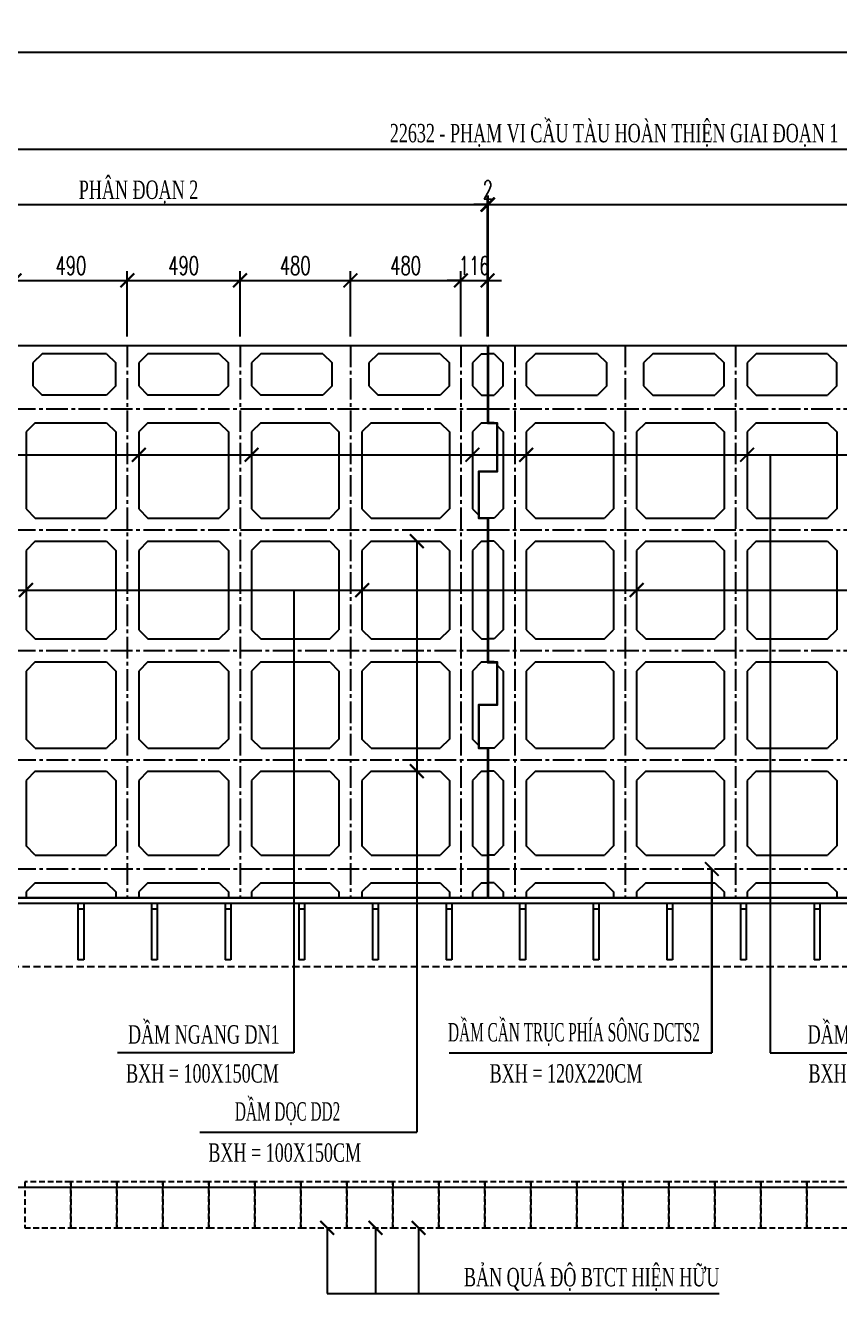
# Model space of a CAD drawing. Extents: x -64479 to 90650, y -38385 to 38270.
# Drawn here: x -37491 to -33952, y -3322 to 2191 of the extents above; entities that cross this region are included whole.
import ezdxf
from ezdxf.enums import TextEntityAlignment as Align

# ---------------------------------------------------------------- set-up
doc = ezdxf.new("R2010")
doc.units = 0
doc.header["$MEASUREMENT"] = 0
doc.linetypes.add('CENTER2', pattern=[1.125, 0.75, -0.125, 0.125, -0.125])
doc.linetypes.add('HIDDEN', pattern=[0.375, 0.25, -0.125])
doc.layers.get('0').update_dxf_attribs({"linetype": 'CONTINUOUS'})
for name, color, linetype in [('BORDER', 2, 'CONTINUOUS'), ('CENTER', 9, 'CENTER2'), ('Dam', 4, 'CONTINUOUS'), ('DIMENSION', 4, 'CONTINUOUS'), ('HIDDEN', 4, 'HIDDEN'), ('STEEL', 1, 'CONTINUOUS'), ('TEXT', 3, 'CONTINUOUS')]:
    doc.layers.add(name, color=color, linetype=linetype)
doc.styles.add('DIM', font='romans.shx', dxfattribs={"width": 0.65})
doc.styles.add('THUONG', font='vntimeh.shx')
doc.dimstyles.new('400.Ph', dxfattribs={"dimscale": 400, "dimtxt": 0.2, "dimasz": 0.15, "dimexe": 0.1, "dimexo": 0.1, "dimgap": 0.06, "dimtad": 1, "dimdec": 0, "dimzin": 0, "dimdsep": 46, "dimtxsty": 'DIM', "dimblk": 'ARCHTICK', "dimcen": 0.15, "dimdle": 0.1, "dimclrd": 256, "dimclre": 7, "dimclrt": 6, "dimadec": 0, "dimazin": 0, "dimtfac": 1, "dimtdec": 0, "dimtix": 1, "dimtmove": 0, "dimatfit": 3, "dimldrblk": 'ARCHTICK', "dimfxl": 1, "dimtolj": 1, "dimtzin": 0, "dimarcsym": 0})

# ---------------------------------------------------------------- blocks, each defined once
blk = doc.blocks.new('_ArchTick')
at = {"color": 0, "linetype": 'ByBlock', "const_width": 0.15}
blk.add_lwpolyline([(-0.5, -0.5), (0.5, 0.5)], dxfattribs=at)
blk = doc.blocks.new('*D66')
at = {"layer": 'DIMENSION', "color": 7, "lineweight": -2}
for p, q in [((-50569.1, 838.9), (-50569.1, 2114.8)), ((-12849.1, 838.9), (-12849.1, 2114.8))]:
    blk.add_line(p, q, dxfattribs=at)
at = {"layer": 'DIMENSION', "lineweight": -2}
blk.add_line((-50609.1, 2074.8), (-12809.1, 2074.8), dxfattribs=at)
at = {"layer": 'DIMENSION', "lineweight": -2, "xscale": 60, "yscale": 60, "zscale": 60, "rotation": 180}
blk.add_blockref('_ArchTick', (-50569.1, 2074.8), dxfattribs=at)
at = {"layer": 'DIMENSION', "lineweight": -2, "xscale": 60, "yscale": 60, "zscale": 60}
blk.add_blockref('_ArchTick', (-12849.1, 2074.8), dxfattribs=at)
at = {"layer": 'DIMENSION', "color": 6, "insert": (-31709.1, 2138.8), "char_height": 80, "attachment_point": 5, "style": 'DIM'}
blk.add_mtext('\\A1;37720', dxfattribs=at)
blk = doc.blocks.new('Ban qua do 200x200')
at = {"layer": 'HIDDEN', "ltscale": 100}
blk.add_lwpolyline([(0, 0), (200, 0), (200, 200), (0, 200)], close=True, dxfattribs=at)
blk = doc.blocks.new('*D570')
at = {"layer": 'DIMENSION', "color": 7, "lineweight": -2}
for p, q in [((-67007.7, 838.9), (-67007.7, 1452.3)), ((-59465.7, 838.9), (-59465.7, 1452.3))]:
    blk.add_line(p, q, dxfattribs=at)
at = {"layer": 'DIMENSION', "lineweight": -2}
blk.add_line((-67047.7, 1412.3), (-59425.7, 1412.3), dxfattribs=at)
at = {"layer": 'DIMENSION', "lineweight": -2, "xscale": 60, "yscale": 60, "zscale": 60, "rotation": 180}
blk.add_blockref('_ArchTick', (-67007.7, 1412.3), dxfattribs=at)
at = {"layer": 'DIMENSION', "lineweight": -2, "xscale": 60, "yscale": 60, "zscale": 60}
blk.add_blockref('_ArchTick', (-59465.7, 1412.3), dxfattribs=at)
at = {"layer": 'DIMENSION', "color": 6, "insert": (-63387, 1476.3), "char_height": 80, "attachment_point": 5, "style": 'DIM'}
blk.add_mtext('\\A1;7542', dxfattribs=at)
blk = doc.blocks.new('*D431')
at = {"layer": 'DIMENSION', "color": 7, "lineweight": -2}
for p, q in [((-35482.1, 838.9), (-35482.1, 1452.3)), ((-35480.1, 838.9), (-35480.1, 1452.3))]:
    blk.add_line(p, q, dxfattribs=at)
at = {"layer": 'DIMENSION', "lineweight": -2}
for p, q in [((-35482.1, 1412.3), (-35542.1, 1412.3)), ((-35482.1, 1412.3), (-35480.1, 1412.3)), ((-35480.1, 1412.3), (-35420.1, 1412.3))]:
    blk.add_line(p, q, dxfattribs=at)
at = {"layer": 'DIMENSION', "lineweight": -2, "xscale": 60, "yscale": 60, "zscale": 60}
blk.add_blockref('_ArchTick', (-35482.1, 1412.3), dxfattribs=at)
at = {"layer": 'DIMENSION', "lineweight": -2, "xscale": 60, "yscale": 60, "zscale": 60, "rotation": 180}
blk.add_blockref('_ArchTick', (-35480.1, 1412.3), dxfattribs=at)
at = {"layer": 'DIMENSION', "color": 6, "insert": (-35481.1, 1476.3), "char_height": 80, "attachment_point": 5, "style": 'DIM'}
blk.add_mtext('\\A1;2', dxfattribs=at)
blk = doc.blocks.new('*D466')
at = {"layer": 'DIMENSION', "color": 7, "lineweight": -2}
for p, q in [((-50569.1, 838.9), (-50569.1, 1693.3)), ((-27937.1, 838.9), (-27937.1, 1693.3))]:
    blk.add_line(p, q, dxfattribs=at)
at = {"layer": 'DIMENSION', "lineweight": -2}
blk.add_line((-50609.1, 1653.3), (-27897.1, 1653.3), dxfattribs=at)
at = {"layer": 'DIMENSION', "lineweight": -2, "xscale": 60, "yscale": 60, "zscale": 60, "rotation": 180}
blk.add_blockref('_ArchTick', (-50569.1, 1653.3), dxfattribs=at)
at = {"layer": 'DIMENSION', "lineweight": -2, "xscale": 60, "yscale": 60, "zscale": 60}
blk.add_blockref('_ArchTick', (-27937.1, 1653.3), dxfattribs=at)
at = {"layer": 'DIMENSION', "color": 6, "insert": (-39253.1, 1717.3), "char_height": 80, "attachment_point": 5, "style": 'DIM'}
blk.add_mtext('\\A1;22632', dxfattribs=at)
blk = doc.blocks.new('*D488')
at = {"layer": 'DIMENSION', "color": 7, "lineweight": -2}
for p, q in [((-43024.1, 838.9), (-43024.1, 1452.3)), ((-35482.1, 838.9), (-35482.1, 1452.3))]:
    blk.add_line(p, q, dxfattribs=at)
at = {"layer": 'DIMENSION', "lineweight": -2}
blk.add_line((-43064.1, 1412.3), (-35442.1, 1412.3), dxfattribs=at)
at = {"layer": 'DIMENSION', "lineweight": -2, "xscale": 60, "yscale": 60, "zscale": 60, "rotation": 180}
blk.add_blockref('_ArchTick', (-43024.1, 1412.3), dxfattribs=at)
at = {"layer": 'DIMENSION', "lineweight": -2, "xscale": 60, "yscale": 60, "zscale": 60}
blk.add_blockref('_ArchTick', (-35482.1, 1412.3), dxfattribs=at)
at = {"layer": 'DIMENSION', "color": 6, "insert": (-39403.3, 1476.3), "char_height": 80, "attachment_point": 5, "style": 'DIM'}
blk.add_mtext('\\A1;7542', dxfattribs=at)
blk = doc.blocks.new('*D496')
at = {"layer": 'DIMENSION', "color": 7, "lineweight": -2}
for p, q in [((-37538.1, 838.9), (-37538.1, 1122.7)), ((-37048.1, 838.9), (-37048.1, 1122.7))]:
    blk.add_line(p, q, dxfattribs=at)
at = {"layer": 'DIMENSION', "lineweight": -2}
blk.add_line((-37578.1, 1082.7), (-37008.1, 1082.7), dxfattribs=at)
at = {"layer": 'DIMENSION', "lineweight": -2, "xscale": 60, "yscale": 60, "zscale": 60, "rotation": 180}
blk.add_blockref('_ArchTick', (-37538.1, 1082.7), dxfattribs=at)
at = {"layer": 'DIMENSION', "lineweight": -2, "xscale": 60, "yscale": 60, "zscale": 60}
blk.add_blockref('_ArchTick', (-37048.1, 1082.7), dxfattribs=at)
at = {"layer": 'DIMENSION', "color": 6, "insert": (-37293.1, 1146.7), "char_height": 80, "attachment_point": 5, "style": 'DIM'}
blk.add_mtext('\\A1;490', dxfattribs=at)
blk = doc.blocks.new('*D497')
at = {"layer": 'DIMENSION', "color": 7, "lineweight": -2}
for p, q in [((-37048.1, 838.9), (-37048.1, 1122.7)), ((-36558.1, 838.9), (-36558.1, 1122.7))]:
    blk.add_line(p, q, dxfattribs=at)
at = {"layer": 'DIMENSION', "lineweight": -2}
blk.add_line((-37088.1, 1082.7), (-36518.1, 1082.7), dxfattribs=at)
at = {"layer": 'DIMENSION', "lineweight": -2, "xscale": 60, "yscale": 60, "zscale": 60, "rotation": 180}
blk.add_blockref('_ArchTick', (-37048.1, 1082.7), dxfattribs=at)
at = {"layer": 'DIMENSION', "lineweight": -2, "xscale": 60, "yscale": 60, "zscale": 60}
blk.add_blockref('_ArchTick', (-36558.1, 1082.7), dxfattribs=at)
at = {"layer": 'DIMENSION', "color": 6, "insert": (-36803.1, 1146.7), "char_height": 80, "attachment_point": 5, "style": 'DIM'}
blk.add_mtext('\\A1;490', dxfattribs=at)
blk = doc.blocks.new('*D498')
at = {"layer": 'DIMENSION', "color": 7, "lineweight": -2}
for p, q in [((-36558.1, 838.9), (-36558.1, 1122.7)), ((-36078.1, 838.9), (-36078.1, 1122.7))]:
    blk.add_line(p, q, dxfattribs=at)
at = {"layer": 'DIMENSION', "lineweight": -2}
blk.add_line((-36598.1, 1082.7), (-36038.1, 1082.7), dxfattribs=at)
at = {"layer": 'DIMENSION', "lineweight": -2, "xscale": 60, "yscale": 60, "zscale": 60, "rotation": 180}
blk.add_blockref('_ArchTick', (-36558.1, 1082.7), dxfattribs=at)
at = {"layer": 'DIMENSION', "lineweight": -2, "xscale": 60, "yscale": 60, "zscale": 60}
blk.add_blockref('_ArchTick', (-36078.1, 1082.7), dxfattribs=at)
at = {"layer": 'DIMENSION', "color": 6, "insert": (-36318.1, 1146.7), "char_height": 80, "attachment_point": 5, "style": 'DIM'}
blk.add_mtext('\\A1;480', dxfattribs=at)
blk = doc.blocks.new('*D499')
at = {"layer": 'DIMENSION', "color": 7, "lineweight": -2}
for p, q in [((-36078.1, 838.9), (-36078.1, 1122.7)), ((-35598.1, 838.9), (-35598.1, 1122.7))]:
    blk.add_line(p, q, dxfattribs=at)
at = {"layer": 'DIMENSION', "lineweight": -2}
blk.add_line((-36118.1, 1082.7), (-35558.1, 1082.7), dxfattribs=at)
at = {"layer": 'DIMENSION', "lineweight": -2, "xscale": 60, "yscale": 60, "zscale": 60, "rotation": 180}
blk.add_blockref('_ArchTick', (-36078.1, 1082.7), dxfattribs=at)
at = {"layer": 'DIMENSION', "lineweight": -2, "xscale": 60, "yscale": 60, "zscale": 60}
blk.add_blockref('_ArchTick', (-35598.1, 1082.7), dxfattribs=at)
at = {"layer": 'DIMENSION', "color": 6, "insert": (-35838.1, 1146.7), "char_height": 80, "attachment_point": 5, "style": 'DIM'}
blk.add_mtext('\\A1;480', dxfattribs=at)
blk = doc.blocks.new('*D500')
at = {"layer": 'DIMENSION', "color": 7, "lineweight": -2}
for p, q in [((-35598.1, 838.9), (-35598.1, 1122.7)), ((-35482.1, 838.9), (-35482.1, 1122.7))]:
    blk.add_line(p, q, dxfattribs=at)
at = {"layer": 'DIMENSION', "lineweight": -2}
for p, q in [((-35598.1, 1082.7), (-35658.1, 1082.7)), ((-35598.1, 1082.7), (-35482.1, 1082.7)), ((-35482.1, 1082.7), (-35422.1, 1082.7))]:
    blk.add_line(p, q, dxfattribs=at)
at = {"layer": 'DIMENSION', "lineweight": -2, "xscale": 60, "yscale": 60, "zscale": 60}
blk.add_blockref('_ArchTick', (-35598.1, 1082.7), dxfattribs=at)
at = {"layer": 'DIMENSION', "lineweight": -2, "xscale": 60, "yscale": 60, "zscale": 60, "rotation": 180}
blk.add_blockref('_ArchTick', (-35482.1, 1082.7), dxfattribs=at)
at = {"layer": 'DIMENSION', "color": 6, "insert": (-35540.1, 1146.7), "char_height": 80, "attachment_point": 5, "style": 'DIM'}
blk.add_mtext('\\A1;116', dxfattribs=at)
blk = doc.blocks.new('pđ D')
at = {"layer": 'BORDER'}
for p, q in [((-67007.7, 798.9), (-59465.7, 798.9)), ((-67007.7, -1601.1), (-59465.7, -1601.1))]:
    blk.add_line(p, q, dxfattribs=at)
blk.add_lwpolyline([(-67007.7, 798.9), (-67007.7, 463.9), (-66967.7, 463.9), (-66967.7, 250.4), (-67007.7, 250.4), (-67007.7, 250.4), (-67047.7, 250.4), (-67047.7, 50.9), (-67007.7, 50.9), (-67007.7, 48.9), (-67007.7, -576.1), (-66967.7, -576.1), (-66967.7, -764.6), (-67007.7, -764.6), (-67007.7, -764.6), (-67047.7, -764.6), (-67047.7, -949.1), (-67007.7, -949.1), (-67007.7, -951.1), (-67007.7, -1601.1)], dxfattribs=at)
at = {"layer": 'CENTER', "ltscale": 125}
for p, q in [((-66891.7, 798.9), (-66891.7, -1601.1)), ((-66411.7, 798.9), (-66411.7, -1601.1)), ((-65931.7, 798.9), (-65931.7, -1601.1)), ((-67008.7, 523.9), (-59464.7, 523.9)), ((-67008.7, -1.1), (-59464.7, -1.1)), ((-67008.7, -526.1), (-59464.7, -526.1)), ((-67007.7, -1001.1), (-59464.7, -1001.1)), ((-67007.7, -1476.1), (-59464.7, -1476.1))]:
    blk.add_line(p, q, dxfattribs=at)
at = {"layer": 'Dam', "ltscale": 200}
for p, q in [((-67011.7, 763.9), (-67011.7, 763.9)), ((-66981.7, 763.9), (-67007.7, 763.9)), ((-66981.7, 763.9), (-66941.7, 723.9)), ((-66941.7, 623.9), (-66941.7, 723.9)), ((-66801.7, 763.9), (-66841.7, 723.9)), ((-66841.7, 723.9), (-66841.7, 623.9)), ((-66531.7, 763.9), (-66801.7, 763.9)), ((-66531.7, 763.9), (-66491.7, 723.9)), ((-66491.7, 623.9), (-66491.7, 723.9)), ((-66291.7, 763.9), (-66331.7, 723.9)), ((-66331.7, 723.9), (-66331.7, 623.9)), ((-66021.7, 763.9), (-66291.7, 763.9)), ((-66021.7, 763.9), (-65981.7, 723.9)), ((-65981.7, 623.9), (-65981.7, 723.9)), ((-65841.7, 763.9), (-65881.7, 723.9)), ((-65881.7, 723.9), (-65881.7, 623.9)), ((-65531.7, 763.9), (-65841.7, 763.9)), ((-65531.7, 763.9), (-65491.7, 723.9)), ((-65491.7, 623.9), (-65491.7, 723.9)), ((-66941.7, 623.9), (-66981.7, 583.9)), ((-66841.7, 623.9), (-66801.7, 583.9)), ((-66491.7, 623.9), (-66531.7, 583.9)), ((-66331.7, 623.9), (-66291.7, 583.9)), ((-65981.7, 623.9), (-66021.7, 583.9)), ((-65881.7, 623.9), (-65841.7, 583.9)), ((-65491.7, 623.9), (-65531.7, 583.9)), ((-67011.7, 583.9), (-67011.7, 583.9)), ((-67007.7, 583.9), (-66981.7, 583.9)), ((-66801.7, 583.9), (-66531.7, 583.9)), ((-66291.7, 583.9), (-66021.7, 583.9)), ((-65841.7, 583.9), (-65531.7, 583.9)), ((-66981.7, 463.9), (-67008.7, 463.9)), ((-66967.7, 449.9), (-66941.7, 423.9)), ((-66801.7, 463.9), (-66841.7, 423.9)), ((-66801.7, 463.9), (-66501.7, 463.9)), ((-66501.7, 463.9), (-66461.7, 423.9)), ((-66321.7, 463.9), (-66361.7, 423.9)), ((-66321.7, 463.9), (-66021.7, 463.9)), ((-66021.7, 463.9), (-65981.7, 423.9)), ((-65841.7, 463.9), (-65881.7, 423.9)), ((-65841.7, 463.9), (-65531.7, 463.9)), ((-65531.7, 463.9), (-65491.7, 423.9)), ((-66941.7, 423.9), (-66941.7, 88.9)), ((-66841.7, 423.9), (-66841.7, 88.9)), ((-66461.7, 423.9), (-66461.7, 88.9)), ((-66361.7, 423.9), (-66361.7, 88.9)), ((-65981.7, 423.9), (-65981.7, 88.9)), ((-65881.7, 423.9), (-65881.7, 88.9)), ((-65491.7, 423.9), (-65491.7, 88.9)), ((-66941.7, 88.9), (-66981.7, 48.9)), ((-66841.7, 88.9), (-66801.7, 48.9)), ((-66461.7, 88.9), (-66501.7, 48.9)), ((-66361.7, 88.9), (-66321.7, 48.9)), ((-65981.7, 88.9), (-66021.7, 48.9)), ((-65881.7, 88.9), (-65841.7, 48.9)), ((-65491.7, 88.9), (-65531.7, 48.9)), ((-66981.7, 48.9), (-67007.7, 48.9)), ((-66801.7, 48.9), (-66501.7, 48.9)), ((-66321.7, 48.9), (-66021.7, 48.9)), ((-65841.7, 48.9), (-65531.7, 48.9)), ((-66981.7, -51.1), (-67007.7, -51.1)), ((-66981.7, -51.1), (-66941.7, -91.1)), ((-66801.7, -51.1), (-66841.7, -91.1)), ((-66801.7, -51.1), (-66501.7, -51.1)), ((-66501.7, -51.1), (-66461.7, -91.1)), ((-66321.7, -51.1), (-66361.7, -91.1)), ((-66321.7, -51.1), (-66021.7, -51.1)), ((-66021.7, -51.1), (-65981.7, -91.1)), ((-65841.7, -51.1), (-65881.7, -91.1)), ((-65841.7, -51.1), (-65531.7, -51.1)), ((-65531.7, -51.1), (-65491.7, -91.1)), ((-66941.7, -91.1), (-66941.7, -436.1)), ((-66841.7, -91.1), (-66841.7, -436.1)), ((-66461.7, -91.1), (-66461.7, -436.1)), ((-66361.7, -91.1), (-66361.7, -436.1)), ((-65981.7, -91.1), (-65981.7, -436.1)), ((-65881.7, -91.1), (-65881.7, -436.1)), ((-65491.7, -91.1), (-65491.7, -436.1)), ((-66941.7, -436.1), (-66981.7, -476.1)), ((-66841.7, -436.1), (-66801.7, -476.1)), ((-66501.7, -476.1), (-66461.7, -436.1)), ((-66361.7, -436.1), (-66321.7, -476.1)), ((-66021.7, -476.1), (-65981.7, -436.1)), ((-65881.7, -436.1), (-65841.7, -476.1)), ((-65531.7, -476.1), (-65491.7, -436.1)), ((-66981.7, -476.1), (-67007.7, -476.1)), ((-66801.7, -476.1), (-66501.7, -476.1)), ((-66321.7, -476.1), (-66021.7, -476.1)), ((-65841.7, -476.1), (-65531.7, -476.1)), ((-66981.7, -576.1), (-67007.7, -576.1)), ((-66967.7, -590.1), (-66941.7, -616.1)), ((-66801.7, -576.1), (-66841.7, -616.1)), ((-66801.7, -576.1), (-66501.7, -576.1)), ((-66501.7, -576.1), (-66461.7, -616.1)), ((-66321.7, -576.1), (-66361.7, -616.1)), ((-66321.7, -576.1), (-66021.7, -576.1)), ((-66021.7, -576.1), (-65981.7, -616.1)), ((-65841.7, -576.1), (-65881.7, -616.1)), ((-65841.7, -576.1), (-65531.7, -576.1)), ((-65531.7, -576.1), (-65491.7, -616.1)), ((-66941.7, -616.1), (-66941.7, -911.1)), ((-66841.7, -616.1), (-66841.7, -911.1)), ((-66461.7, -616.1), (-66461.7, -911.1)), ((-66361.7, -616.1), (-66361.7, -911.1)), ((-65981.7, -616.1), (-65981.7, -911.1)), ((-65881.7, -616.1), (-65881.7, -911.1)), ((-65491.7, -616.1), (-65491.7, -911.1)), ((-66981.7, -951.1), (-66941.7, -911.1)), ((-66801.7, -951.1), (-66841.7, -911.1)), ((-66461.7, -911.1), (-66501.7, -951.1)), ((-66321.7, -951.1), (-66361.7, -911.1)), ((-65981.7, -911.1), (-66021.7, -951.1)), ((-65841.7, -951.1), (-65881.7, -911.1)), ((-65491.7, -911.1), (-65531.7, -951.1)), ((-66981.7, -951.1), (-67007.7, -951.1)), ((-66801.7, -951.1), (-66501.7, -951.1)), ((-66321.7, -951.1), (-66021.7, -951.1)), ((-65841.7, -951.1), (-65531.7, -951.1)), ((-66981.7, -1051.1), (-67007.7, -1051.1)), ((-66981.7, -1051.1), (-66941.7, -1091.1)), ((-66941.7, -1091.1), (-66941.7, -1376.1)), ((-66801.7, -1051.1), (-66841.7, -1091.1)), ((-66841.7, -1091.1), (-66841.7, -1376.1)), ((-66801.7, -1051.1), (-66501.7, -1051.1)), ((-66501.7, -1051.1), (-66461.7, -1091.1)), ((-66461.7, -1091.1), (-66461.7, -1376.1)), ((-66321.7, -1051.1), (-66361.7, -1091.1)), ((-66361.7, -1091.1), (-66361.7, -1376.1)), ((-66321.7, -1051.1), (-66021.7, -1051.1)), ((-66021.7, -1051.1), (-65981.7, -1091.1)), ((-65981.7, -1091.1), (-65981.7, -1376.1)), ((-65841.7, -1051.1), (-65881.7, -1091.1)), ((-65881.7, -1091.1), (-65881.7, -1376.1)), ((-65841.7, -1051.1), (-65531.7, -1051.1)), ((-65531.7, -1051.1), (-65491.7, -1091.1)), ((-65491.7, -1091.1), (-65491.7, -1376.1)), ((-66981.7, -1416.1), (-66941.7, -1376.1)), ((-66801.7, -1416.1), (-66841.7, -1376.1)), ((-66461.7, -1376.1), (-66501.7, -1416.1)), ((-66321.7, -1416.1), (-66361.7, -1376.1)), ((-65981.7, -1376.1), (-66021.7, -1416.1)), ((-65841.7, -1416.1), (-65881.7, -1376.1)), ((-65491.7, -1376.1), (-65531.7, -1416.1)), ((-66981.7, -1416.1), (-67007.7, -1416.1)), ((-66801.7, -1416.1), (-66501.7, -1416.1)), ((-66321.7, -1416.1), (-66021.7, -1416.1)), ((-65841.7, -1416.1), (-65531.7, -1416.1)), ((-66981.7, -1536.1), (-67007.7, -1536.1)), ((-66981.7, -1536.1), (-66941.7, -1576.1)), ((-66801.7, -1536.1), (-66841.7, -1576.1)), ((-66801.7, -1536.1), (-66501.7, -1536.1)), ((-66501.7, -1536.1), (-66461.7, -1576.1)), ((-66321.7, -1536.1), (-66361.7, -1576.1)), ((-66321.7, -1536.1), (-66021.7, -1536.1)), ((-66021.7, -1536.1), (-65981.7, -1576.1)), ((-65841.7, -1536.1), (-65881.7, -1576.1)), ((-65841.7, -1536.1), (-65531.7, -1536.1)), ((-65531.7, -1536.1), (-65491.7, -1576.1)), ((-66941.7, -1576.1), (-66941.7, -1601.1)), ((-66841.7, -1576.1), (-66841.7, -1601.1)), ((-66461.7, -1576.1), (-66461.7, -1601.1)), ((-66361.7, -1576.1), (-66361.7, -1601.1)), ((-65981.7, -1576.1), (-65981.7, -1601.1)), ((-65881.7, -1576.1), (-65881.7, -1601.1)), ((-65491.7, -1576.1), (-65491.7, -1601.1))]:
    blk.add_line(p, q, dxfattribs=at)
at = {"layer": 'DIMENSION'}
dim = blk.add_linear_dim(base=(-59465.7, 1412.3), p1=(-67007.7, 798.9), p2=(-59465.7, 798.9), dimstyle='400.Ph', dxfattribs=at)
dim.commit()
dim.dimension.update_dxf_attribs({"geometry": '*D570', "text_midpoint": (-63387, 1412.3), "dimtype": 128})
for points, override in [([(-66841.7, 324.5), (-66102.7, 324.5), (-65162.7, 324.5)], {"dimgap": 0.06, "dimtad": 0}), ([(-65881.7, 324.5), (-65132.4, 324.5), (-59204.7, 324.5)], {"dimgap": 0.06, "dimtad": 0}), ([(-66361.7, -263.6), (-63683.8, -263.6)], {"dimtad": 0})]:
    blk.add_leader(points, dimstyle='400.Ph', override=override, dxfattribs=at)

msp = doc.modelspace()

# ---------------------------------------------------------------- linework, layer by layer
at = {"layer": 'BORDER'}
for p, q in [((-43024.1, 798.9), (-35482.1, 798.9)), ((-43024.1, -1601.1), (-35482.1, -1601.1)), ((-33675.1, -1601.1), (-40505.1, -1601.1)), ((-33675.1, -1601.1), (-40505.1, -1601.1)), ((-33675.1, -1626.1), (-40505.1, -1626.1)), ((-37262.6, -1626.1), (-37262.6, -1871.1)), ((-37237.6, -1651.1), (-37262.6, -1651.1)), ((-37237.6, -1626.1), (-37237.6, -1871.1)), ((-30635.1, -1601.1), (-37133.1, -1601.1)), ((-30635.1, -1601.1), (-37133.1, -1601.1)), ((-36942.6, -1626.1), (-36942.6, -1871.1)), ((-36917.6, -1651.1), (-36942.6, -1651.1)), ((-36917.6, -1626.1), (-36917.6, -1871.1)), ((-36622.6, -1626.1), (-36622.6, -1871.1)), ((-36597.6, -1651.1), (-36622.6, -1651.1)), ((-36597.6, -1626.1), (-36597.6, -1871.1)), ((-36302.6, -1626.1), (-36302.6, -1871.1)), ((-36277.6, -1651.1), (-36302.6, -1651.1)), ((-36277.6, -1626.1), (-36277.6, -1871.1)), ((-35982.6, -1626.1), (-35982.6, -1871.1)), ((-35957.6, -1651.1), (-35982.6, -1651.1)), ((-35957.6, -1626.1), (-35957.6, -1871.1)), ((-35662.6, -1626.1), (-35662.6, -1871.1)), ((-35637.6, -1651.1), (-35662.6, -1651.1)), ((-35637.6, -1626.1), (-35637.6, -1871.1)), ((-35342.6, -1626.1), (-35342.6, -1871.1)), ((-35317.6, -1651.1), (-35342.6, -1651.1)), ((-35317.6, -1626.1), (-35317.6, -1871.1)), ((-35022.6, -1626.1), (-35022.6, -1871.1)), ((-34997.6, -1651.1), (-35022.6, -1651.1)), ((-34997.6, -1626.1), (-34997.6, -1871.1)), ((-34702.6, -1626.1), (-34702.6, -1871.1)), ((-34702.6, -1626.1), (-34702.6, -1871.1)), ((-34677.6, -1651.1), (-34702.6, -1651.1)), ((-34677.6, -1651.1), (-34702.6, -1651.1)), ((-34677.6, -1626.1), (-34677.6, -1871.1)), ((-34677.6, -1626.1), (-34677.6, -1871.1)), ((-34382.6, -1626.1), (-34382.6, -1871.1)), ((-34382.6, -1626.1), (-34382.6, -1871.1)), ((-34357.6, -1651.1), (-34382.6, -1651.1)), ((-34357.6, -1651.1), (-34382.6, -1651.1)), ((-34357.6, -1626.1), (-34357.6, -1871.1)), ((-34357.6, -1626.1), (-34357.6, -1871.1)), ((-34062.6, -1626.1), (-34062.6, -1871.1)), ((-34062.6, -1626.1), (-34062.6, -1871.1)), ((-34037.6, -1651.1), (-34062.6, -1651.1)), ((-34037.6, -1651.1), (-34062.6, -1651.1)), ((-34037.6, -1626.1), (-34037.6, -1871.1)), ((-34037.6, -1626.1), (-34037.6, -1871.1)), ((-37237.6, -1871.1), (-37262.6, -1871.1)), ((-36917.6, -1871.1), (-36942.6, -1871.1)), ((-36597.6, -1871.1), (-36622.6, -1871.1)), ((-36277.6, -1871.1), (-36302.6, -1871.1)), ((-35957.6, -1871.1), (-35982.6, -1871.1)), ((-35637.6, -1871.1), (-35662.6, -1871.1)), ((-35317.6, -1871.1), (-35342.6, -1871.1)), ((-34997.6, -1871.1), (-35022.6, -1871.1)), ((-34677.6, -1871.1), (-34702.6, -1871.1)), ((-34677.6, -1871.1), (-34702.6, -1871.1)), ((-34357.6, -1871.1), (-34382.6, -1871.1)), ((-34357.6, -1871.1), (-34382.6, -1871.1)), ((-34037.6, -1871.1), (-34062.6, -1871.1)), ((-34037.6, -1871.1), (-34062.6, -1871.1)), ((-33675.1, -2861.1), (-40505.1, -2861.1))]:
    msp.add_line(p, q, dxfattribs=at)
for points in [[(-35482.1, 798.9), (-35482.1, 461.9), (-35442.1, 461.9), (-35442.1, 252.4), (-35482.1, 252.4), (-35482.1, 252.4), (-35522.1, 252.4), (-35522.1, 48.9), (-35482.1, 48.9), (-35482.1, -578.1), (-35442.1, -578.1), (-35442.1, -762.6), (-35482.1, -762.6), (-35482.1, -762.6), (-35522.1, -762.6), (-35522.1, -951.1), (-35482.1, -951.1), (-35482.1, -1601.1)], [(-37135.1, -1601.1), (-43133.1, -1601.1)], [(-37135.1, -1601.1), (-43133.1, -1601.1)]]:
    msp.add_lwpolyline(points, dxfattribs=at)
at = {"layer": 'CENTER', "ltscale": 125}
for p, q in [((-37048.1, 798.9), (-37048.1, -1601.1)), ((-37048.1, 798.9), (-37048.1, -1601.1)), ((-36558.1, 798.9), (-36558.1, -1601.1)), ((-36558.1, 798.9), (-36558.1, -1601.1)), ((-36078.1, 798.9), (-36078.1, -1601.1)), ((-36078.1, 798.9), (-36078.1, -1601.1)), ((-35598.1, 798.9), (-35598.1, -1601.1)), ((-35598.1, 798.9), (-35598.1, -1601.1)), ((-43025.1, 523.9), (-35481.1, 523.9)), ((-43025.1, -1.1), (-35481.1, -1.1)), ((-43025.1, -526.1), (-35481.1, -526.1)), ((-43024.1, -1001.1), (-35481.1, -1001.1)), ((-43024.1, -1476.1), (-35481.1, -1476.1))]:
    msp.add_line(p, q, dxfattribs=at)
at = {"layer": 'Dam', "ltscale": 200}
for p, q in [((-37418.1, 763.9), (-37458.1, 723.9)), ((-37458.1, 723.9), (-37458.1, 623.9)), ((-37138.1, 763.9), (-37098.1, 723.9)), ((-37098.1, 623.9), (-37098.1, 723.9)), ((-36958.1, 763.9), (-36998.1, 723.9)), ((-36998.1, 723.9), (-36998.1, 623.9)), ((-36648.1, 763.9), (-36608.1, 723.9)), ((-36608.1, 623.9), (-36608.1, 723.9)), ((-36468.1, 763.9), (-36508.1, 723.9)), ((-36508.1, 723.9), (-36508.1, 623.9)), ((-36198.1, 763.9), (-36158.1, 723.9)), ((-36158.1, 623.9), (-36158.1, 723.9)), ((-35958.1, 763.9), (-35998.1, 723.9)), ((-35998.1, 723.9), (-35998.1, 623.9)), ((-35688.1, 763.9), (-35648.1, 723.9)), ((-35648.1, 623.9), (-35648.1, 723.9)), ((-35508.1, 763.9), (-35548.1, 723.9)), ((-35548.1, 723.9), (-35548.1, 623.9)), ((-35508.1, 763.9), (-35482.1, 763.9)), ((-37458.1, 623.9), (-37418.1, 583.9)), ((-37098.1, 623.9), (-37138.1, 583.9)), ((-36998.1, 623.9), (-36958.1, 583.9)), ((-36608.1, 623.9), (-36648.1, 583.9)), ((-36508.1, 623.9), (-36468.1, 583.9)), ((-36158.1, 623.9), (-36198.1, 583.9)), ((-35998.1, 623.9), (-35958.1, 583.9)), ((-35648.1, 623.9), (-35688.1, 583.9)), ((-35548.1, 623.9), (-35508.1, 583.9)), ((-37448.1, 463.9), (-37488.1, 423.9)), ((-37448.1, 463.9), (-37138.1, 463.9)), ((-37138.1, 463.9), (-37098.1, 423.9)), ((-36958.1, 463.9), (-36998.1, 423.9)), ((-36958.1, 463.9), (-36648.1, 463.9)), ((-36648.1, 463.9), (-36608.1, 423.9)), ((-36468.1, 463.9), (-36508.1, 423.9)), ((-36468.1, 463.9), (-36168.1, 463.9)), ((-36168.1, 463.9), (-36128.1, 423.9)), ((-35988.1, 463.9), (-36028.1, 423.9)), ((-35988.1, 463.9), (-35688.1, 463.9)), ((-35688.1, 463.9), (-35648.1, 423.9)), ((-35508.1, 463.9), (-35548.1, 423.9)), ((-37488.1, 423.9), (-37488.1, 88.9)), ((-37098.1, 423.9), (-37098.1, 88.9)), ((-36998.1, 423.9), (-36998.1, 88.9)), ((-36608.1, 423.9), (-36608.1, 88.9)), ((-36508.1, 423.9), (-36508.1, 88.9)), ((-36128.1, 423.9), (-36128.1, 88.9)), ((-36028.1, 423.9), (-36028.1, 88.9)), ((-35648.1, 423.9), (-35648.1, 88.9)), ((-35548.1, 423.9), (-35548.1, 88.9)), ((-37488.1, 88.9), (-37448.1, 48.9)), ((-37098.1, 88.9), (-37138.1, 48.9)), ((-36998.1, 88.9), (-36958.1, 48.9)), ((-36608.1, 88.9), (-36648.1, 48.9)), ((-36508.1, 88.9), (-36468.1, 48.9)), ((-36128.1, 88.9), (-36168.1, 48.9)), ((-36028.1, 88.9), (-35988.1, 48.9)), ((-35648.1, 88.9), (-35688.1, 48.9)), ((-35548.1, 88.9), (-35522.1, 62.9)), ((-37448.1, 48.9), (-37138.1, 48.9)), ((-36958.1, 48.9), (-36648.1, 48.9)), ((-36468.1, 48.9), (-36168.1, 48.9)), ((-35988.1, 48.9), (-35688.1, 48.9)), ((-37448.1, -51.1), (-37488.1, -91.1)), ((-37448.1, -51.1), (-37138.1, -51.1)), ((-37138.1, -51.1), (-37098.1, -91.1)), ((-36958.1, -51.1), (-36998.1, -91.1)), ((-36958.1, -51.1), (-36648.1, -51.1)), ((-36648.1, -51.1), (-36608.1, -91.1)), ((-36468.1, -51.1), (-36508.1, -91.1)), ((-36468.1, -51.1), (-36168.1, -51.1)), ((-36168.1, -51.1), (-36128.1, -91.1)), ((-35988.1, -51.1), (-36028.1, -91.1)), ((-35988.1, -51.1), (-35688.1, -51.1)), ((-35688.1, -51.1), (-35648.1, -91.1)), ((-35508.1, -51.1), (-35548.1, -91.1)), ((-35508.1, -51.1), (-35482.1, -51.1)), ((-37488.1, -91.1), (-37488.1, -436.1)), ((-37098.1, -91.1), (-37098.1, -436.1)), ((-36998.1, -91.1), (-36998.1, -436.1)), ((-36608.1, -91.1), (-36608.1, -436.1)), ((-36508.1, -91.1), (-36508.1, -436.1)), ((-36128.1, -91.1), (-36128.1, -436.1)), ((-36028.1, -91.1), (-36028.1, -436.1)), ((-35648.1, -91.1), (-35648.1, -436.1)), ((-35548.1, -91.1), (-35548.1, -436.1)), ((-37488.1, -436.1), (-37448.1, -476.1)), ((-37138.1, -476.1), (-37098.1, -436.1)), ((-36998.1, -436.1), (-36958.1, -476.1)), ((-36648.1, -476.1), (-36608.1, -436.1)), ((-36508.1, -436.1), (-36468.1, -476.1)), ((-36168.1, -476.1), (-36128.1, -436.1)), ((-36028.1, -436.1), (-35988.1, -476.1)), ((-35688.1, -476.1), (-35648.1, -436.1)), ((-35548.1, -436.1), (-35508.1, -476.1)), ((-37448.1, -476.1), (-37138.1, -476.1)), ((-36958.1, -476.1), (-36648.1, -476.1)), ((-36468.1, -476.1), (-36168.1, -476.1)), ((-35988.1, -476.1), (-35688.1, -476.1)), ((-35508.1, -476.1), (-35482.1, -476.1)), ((-37448.1, -576.1), (-37488.1, -616.1)), ((-37448.1, -576.1), (-37138.1, -576.1)), ((-37138.1, -576.1), (-37098.1, -616.1)), ((-36958.1, -576.1), (-36998.1, -616.1)), ((-36958.1, -576.1), (-36648.1, -576.1)), ((-36648.1, -576.1), (-36608.1, -616.1)), ((-36468.1, -576.1), (-36508.1, -616.1)), ((-36468.1, -576.1), (-36168.1, -576.1)), ((-36168.1, -576.1), (-36128.1, -616.1)), ((-35988.1, -576.1), (-36028.1, -616.1)), ((-35988.1, -576.1), (-35688.1, -576.1)), ((-35688.1, -576.1), (-35648.1, -616.1)), ((-35508.1, -576.1), (-35548.1, -616.1)), ((-35508.1, -576.1), (-35482.1, -576.1)), ((-37488.1, -616.1), (-37488.1, -911.1)), ((-37098.1, -616.1), (-37098.1, -911.1)), ((-36998.1, -616.1), (-36998.1, -911.1)), ((-36608.1, -616.1), (-36608.1, -911.1)), ((-36508.1, -616.1), (-36508.1, -911.1)), ((-36128.1, -616.1), (-36128.1, -911.1)), ((-36028.1, -616.1), (-36028.1, -911.1)), ((-35648.1, -616.1), (-35648.1, -911.1)), ((-35548.1, -616.1), (-35548.1, -911.1)), ((-37448.1, -951.1), (-37488.1, -911.1)), ((-37098.1, -911.1), (-37138.1, -951.1)), ((-36958.1, -951.1), (-36998.1, -911.1)), ((-36608.1, -911.1), (-36648.1, -951.1)), ((-36468.1, -951.1), (-36508.1, -911.1)), ((-36128.1, -911.1), (-36168.1, -951.1)), ((-35988.1, -951.1), (-36028.1, -911.1)), ((-35648.1, -911.1), (-35688.1, -951.1)), ((-35522.1, -937.1), (-35548.1, -911.1)), ((-37448.1, -951.1), (-37138.1, -951.1)), ((-36958.1, -951.1), (-36648.1, -951.1)), ((-36468.1, -951.1), (-36168.1, -951.1)), ((-35988.1, -951.1), (-35688.1, -951.1)), ((-35508.1, -951.1), (-35484.1, -951.1)), ((-37448.1, -1051.1), (-37488.1, -1091.1)), ((-37488.1, -1091.1), (-37488.1, -1376.1)), ((-37448.1, -1051.1), (-37138.1, -1051.1)), ((-37138.1, -1051.1), (-37098.1, -1091.1)), ((-37098.1, -1091.1), (-37098.1, -1376.1)), ((-36958.1, -1051.1), (-36998.1, -1091.1)), ((-36998.1, -1091.1), (-36998.1, -1376.1)), ((-36958.1, -1051.1), (-36648.1, -1051.1)), ((-36648.1, -1051.1), (-36608.1, -1091.1)), ((-36608.1, -1091.1), (-36608.1, -1376.1)), ((-36468.1, -1051.1), (-36508.1, -1091.1)), ((-36508.1, -1091.1), (-36508.1, -1376.1)), ((-36468.1, -1051.1), (-36168.1, -1051.1)), ((-36168.1, -1051.1), (-36128.1, -1091.1)), ((-36128.1, -1091.1), (-36128.1, -1376.1)), ((-35988.1, -1051.1), (-36028.1, -1091.1)), ((-36028.1, -1091.1), (-36028.1, -1376.1)), ((-35988.1, -1051.1), (-35688.1, -1051.1)), ((-35688.1, -1051.1), (-35648.1, -1091.1)), ((-35648.1, -1091.1), (-35648.1, -1376.1)), ((-35508.1, -1051.1), (-35548.1, -1091.1)), ((-35548.1, -1091.1), (-35548.1, -1376.1)), ((-35508.1, -1051.1), (-35482.1, -1051.1)), ((-37448.1, -1416.1), (-37488.1, -1376.1)), ((-37098.1, -1376.1), (-37138.1, -1416.1)), ((-36958.1, -1416.1), (-36998.1, -1376.1)), ((-36608.1, -1376.1), (-36648.1, -1416.1)), ((-36468.1, -1416.1), (-36508.1, -1376.1)), ((-36128.1, -1376.1), (-36168.1, -1416.1)), ((-35988.1, -1416.1), (-36028.1, -1376.1)), ((-35648.1, -1376.1), (-35688.1, -1416.1)), ((-35508.1, -1416.1), (-35548.1, -1376.1)), ((-37448.1, -1416.1), (-37138.1, -1416.1)), ((-36958.1, -1416.1), (-36648.1, -1416.1)), ((-36468.1, -1416.1), (-36168.1, -1416.1)), ((-35988.1, -1416.1), (-35688.1, -1416.1)), ((-35508.1, -1416.1), (-35482.1, -1416.1)), ((-37448.1, -1536.1), (-37488.1, -1576.1)), ((-37448.1, -1536.1), (-37138.1, -1536.1)), ((-37138.1, -1536.1), (-37098.1, -1576.1)), ((-36958.1, -1536.1), (-36998.1, -1576.1)), ((-36958.1, -1536.1), (-36648.1, -1536.1)), ((-36648.1, -1536.1), (-36608.1, -1576.1)), ((-36468.1, -1536.1), (-36508.1, -1576.1)), ((-36468.1, -1536.1), (-36168.1, -1536.1)), ((-36168.1, -1536.1), (-36128.1, -1576.1)), ((-35988.1, -1536.1), (-36028.1, -1576.1)), ((-35988.1, -1536.1), (-35688.1, -1536.1)), ((-35688.1, -1536.1), (-35648.1, -1576.1)), ((-35508.1, -1536.1), (-35548.1, -1576.1)), ((-35508.1, -1536.1), (-35482.1, -1536.1)), ((-37488.1, -1576.1), (-37488.1, -1601.1)), ((-37098.1, -1576.1), (-37098.1, -1601.1)), ((-36998.1, -1576.1), (-36998.1, -1601.1)), ((-36608.1, -1576.1), (-36608.1, -1601.1)), ((-36508.1, -1576.1), (-36508.1, -1601.1)), ((-36128.1, -1576.1), (-36128.1, -1601.1)), ((-36028.1, -1576.1), (-36028.1, -1601.1)), ((-35648.1, -1576.1), (-35648.1, -1601.1)), ((-35548.1, -1576.1), (-35548.1, -1601.1))]:
    msp.add_line(p, q, dxfattribs=at)
at = {"layer": 'Dam'}
for p, q in [((-37138.1, 763.9), (-37418.1, 763.9)), ((-36648.1, 763.9), (-36958.1, 763.9)), ((-36198.1, 763.9), (-36468.1, 763.9)), ((-35688.1, 763.9), (-35958.1, 763.9)), ((-37138.1, 583.9), (-37418.1, 583.9)), ((-36648.1, 583.9), (-36958.1, 583.9)), ((-36198.1, 583.9), (-36468.1, 583.9)), ((-35688.1, 583.9), (-35958.1, 583.9)), ((-35508.1, 583.9), (-35482.1, 583.9)), ((-35508.1, 463.9), (-35482.1, 463.9)), ((-34254, 324.5), (-34254, -2275.8)), ((-36323.5, -263.6), (-36323.5, -2275.8)), ((-36323.5, -2275.8), (-37090.2, -2275.8)), ((-35648.5, -2275.8), (-34507.1, -2275.8)), ((-34254, -2275.8), (-33386.2, -2275.8)), ((-36733, -2620.1), (-35789.6, -2620.1))]:
    msp.add_line(p, q, dxfattribs=at)
at = {"layer": 'DIMENSION'}
msp.add_line((-34507.1, -2275.8), (-34507.1, -1476.1), dxfattribs=at)
at = {"layer": 'STEEL', "color": 1, "linetype": 'HIDDEN', "ltscale": 125}
msp.add_line((-33675.1, -1901.1), (-40505.1, -1901.1), dxfattribs=at)

# ---------------------------------------------------------------- block references
at = {"layer": 'DIMENSION'}
for name, p in [('pđ D', (31527.7, 0)), ('Ban qua do 200x200', (-37494.1, -3036.1)), ('Ban qua do 200x200', (-37294.1, -3036.1)), ('Ban qua do 200x200', (-37094.1, -3036.1)), ('Ban qua do 200x200', (-36894.1, -3036.1)), ('Ban qua do 200x200', (-36694.1, -3036.1)), ('Ban qua do 200x200', (-36494.1, -3036.1)), ('Ban qua do 200x200', (-36294.1, -3036.1)), ('Ban qua do 200x200', (-36094.1, -3036.1)), ('Ban qua do 200x200', (-35894.1, -3036.1)), ('Ban qua do 200x200', (-35694.1, -3036.1)), ('Ban qua do 200x200', (-35494.1, -3036.1)), ('Ban qua do 200x200', (-35294.1, -3036.1)), ('Ban qua do 200x200', (-35094.1, -3036.1)), ('Ban qua do 200x200', (-34894.1, -3036.1)), ('Ban qua do 200x200', (-34694.1, -3036.1)), ('Ban qua do 200x200', (-34494.1, -3036.1)), ('Ban qua do 200x200', (-34294.1, -3036.1)), ('Ban qua do 200x200', (-34094.1, -3036.1))]:
    msp.add_blockref(name, p, dxfattribs=at)

# ---------------------------------------------------------------- texts
at = {"layer": 'TEXT', "style": 'THUONG'}
for s, width, p in [('22632 - ph¹m vi cÇu tµu hoµn thiÖn giai ®o¹n 1', 0.65, (-34931.9, 1727)), ('ph©n ®o¹n 2', 0.65, (-36999.2, 1479)), ('dÇm ngang dn1', 0.65, (-36715.4, -2181.7)), ('dÇm cÇn trôc phÝa s«ng dcts2', 0.55, (-35106.4, -2181.7)), ('dÇm ngang dn2', 0.65, (-33761.1, -2181.7)), ('bXh = 100X150cm', 0.65, (-36721.3, -2364.6)), ('bXh = 120X220cm', 0.65, (-35141, -2364.6)), ('bXh = 100X150cm', 0.65, (-33755.2, -2364.6)), ('dÇm däc dd2', 0.55, (-36351.3, -2526)), ('bXh = 100X150cm', 0.65, (-36363.7, -2708.9)), ('b¶n qu¸ ®é btct hiÖn h÷u', 0.65, (-35029.4, -3247.9))]:
    msp.add_text(s, height=80, dxfattribs=dict(at, width=width)).set_placement(p, align=Align.MIDDLE)

# ---------------------------------------------------------------- dimensions: what is measured, and where the dimension line sits
at = {"layer": 'DIMENSION'}
for base, p1, p2, picture, middle in [((-12849.1, 2074.8), (-50569.1, 798.9), (-12849.1, 798.9), '*D66', (-31709.1, 2138.8)), ((-27937.1, 1653.3), (-50569.1, 798.9), (-27937.1, 798.9), '*D466', (-39253.1, 1717.3)), ((-35480.1, 1412.3), (-35482.1, 798.9), (-35480.1, 798.9), '*D431', (-35481.1, 1476.3))]:
    dim = msp.add_linear_dim(base=base, p1=p1, p2=p2, dimstyle='400.Ph', dxfattribs=at)
    dim.commit()
    dim.dimension.update_dxf_attribs({"geometry": picture, "text_midpoint": middle})
dim = msp.add_linear_dim(base=(-35482.1, 1412.3), p1=(-43024.1, 798.9), p2=(-35482.1, 798.9), dimstyle='400.Ph', dxfattribs=at)
dim.commit()
dim.dimension.update_dxf_attribs({"geometry": '*D488', "text_midpoint": (-39403.3, 1412.3), "dimtype": 160})
for base, p1, p2, picture, middle in [((-37048.1, 1082.7), (-37538.1, 798.9), (-37048.1, 798.9), '*D496', (-37293.1, 1146.7)), ((-36558.1, 1082.7), (-37048.1, 798.9), (-36558.1, 798.9), '*D497', (-36803.1, 1146.7)), ((-36078.1, 1082.7), (-36558.1, 798.9), (-36078.1, 798.9), '*D498', (-36318.1, 1146.7)), ((-35598.1, 1082.7), (-36078.1, 798.9), (-35598.1, 798.9), '*D499', (-35838.1, 1146.7)), ((-35482.1, 1082.7), (-35598.1, 798.9), (-35482.1, 798.9), '*D500', (-35540.1, 1146.7))]:
    dim = msp.add_linear_dim(base=base, p1=p1, p2=p2, dimstyle='400.Ph', override={"dimtmove": 1}, dxfattribs=at)
    dim.commit()
    dim.dimension.update_dxf_attribs({"geometry": picture, "text_midpoint": middle})

# ---------------------------------------------------------------- leaders
for points, override in [([(-41407.7, 324.5), (-41148.7, 324.5), (-35221, 324.5)], {"dimgap": 0.06, "dimtad": 0}), ([(-40918.1, 324.5), (-40168.7, 324.5), (-34499.1, 324.5)], {"dimgap": 0.06, "dimtad": 0}), ([(-39937.7, 324.5), (-39678.7, 324.5), (-35013, 324.5)], {"dimgap": 0.06, "dimtad": 0}), ([(-39447.7, 324.5), (-39188.7, 324.5), (-34523, 324.5)], {"dimgap": 0.06, "dimtad": 0}), ([(-38467.7, 324.5), (-38208.7, 324.5), (-34499.1, 324.5)], {"dimgap": 0.06, "dimtad": 0}), ([(-37978.1, 324.5), (-37228.7, 324.5), (-34523, 324.5)], {"dimgap": 0.06, "dimtad": 0}), ([(-36997.7, 324.5), (-36738.7, 324.5), (-35013, 324.5)], {"dimgap": 0.06, "dimtad": 0}), ([(-36507.7, 324.5), (-36248.7, 324.5), (-34523, 324.5)], {"dimgap": 0.06, "dimtad": 0}), ([(-35548.1, 324.5), (-34499.1, 324.5)], {"dimtad": 0}), ([(-35789.6, -51.1), (-35789.6, -1097.6), (-35789.6, -1275.8)], {"dimgap": 0.06, "dimtad": 0}), ([(-38957.1, -263.6), (-36760.1, -263.6)], {"dimtad": 0}), ([(-37488.1, -263.6), (-35780.1, -263.6)], {"dimtad": 0}), ([(-36027.1, -263.6), (-34499.1, -263.6)], {"dimtad": 0}), ([(-35789.6, -1051.1), (-35789.6, -2097.6), (-35789.6, -2620.1)], {"dimgap": 0.06, "dimtad": 0}), ([(-34507.1, -1476.1), (-34507.1, -2275.8)], {"dimtad": 0}), ([(-36179.5, -3036.1), (-36179.5, -3322.1), (-34872.7, -3322.1)], {"dimgap": 0.06, "dimtad": 0}), ([(-35969.4, -3036.1), (-35969.4, -3322.1), (-34662.6, -3322.1)], {"dimgap": 0.06, "dimtad": 0}), ([(-35781.6, -3036.1), (-35781.6, -3322.1), (-34474.9, -3322.1)], {"dimgap": 0.06, "dimtad": 0})]:
    msp.add_leader(points, dimstyle='400.Ph', override=override, dxfattribs=at)

doc.saveas('drawing.dxf')
